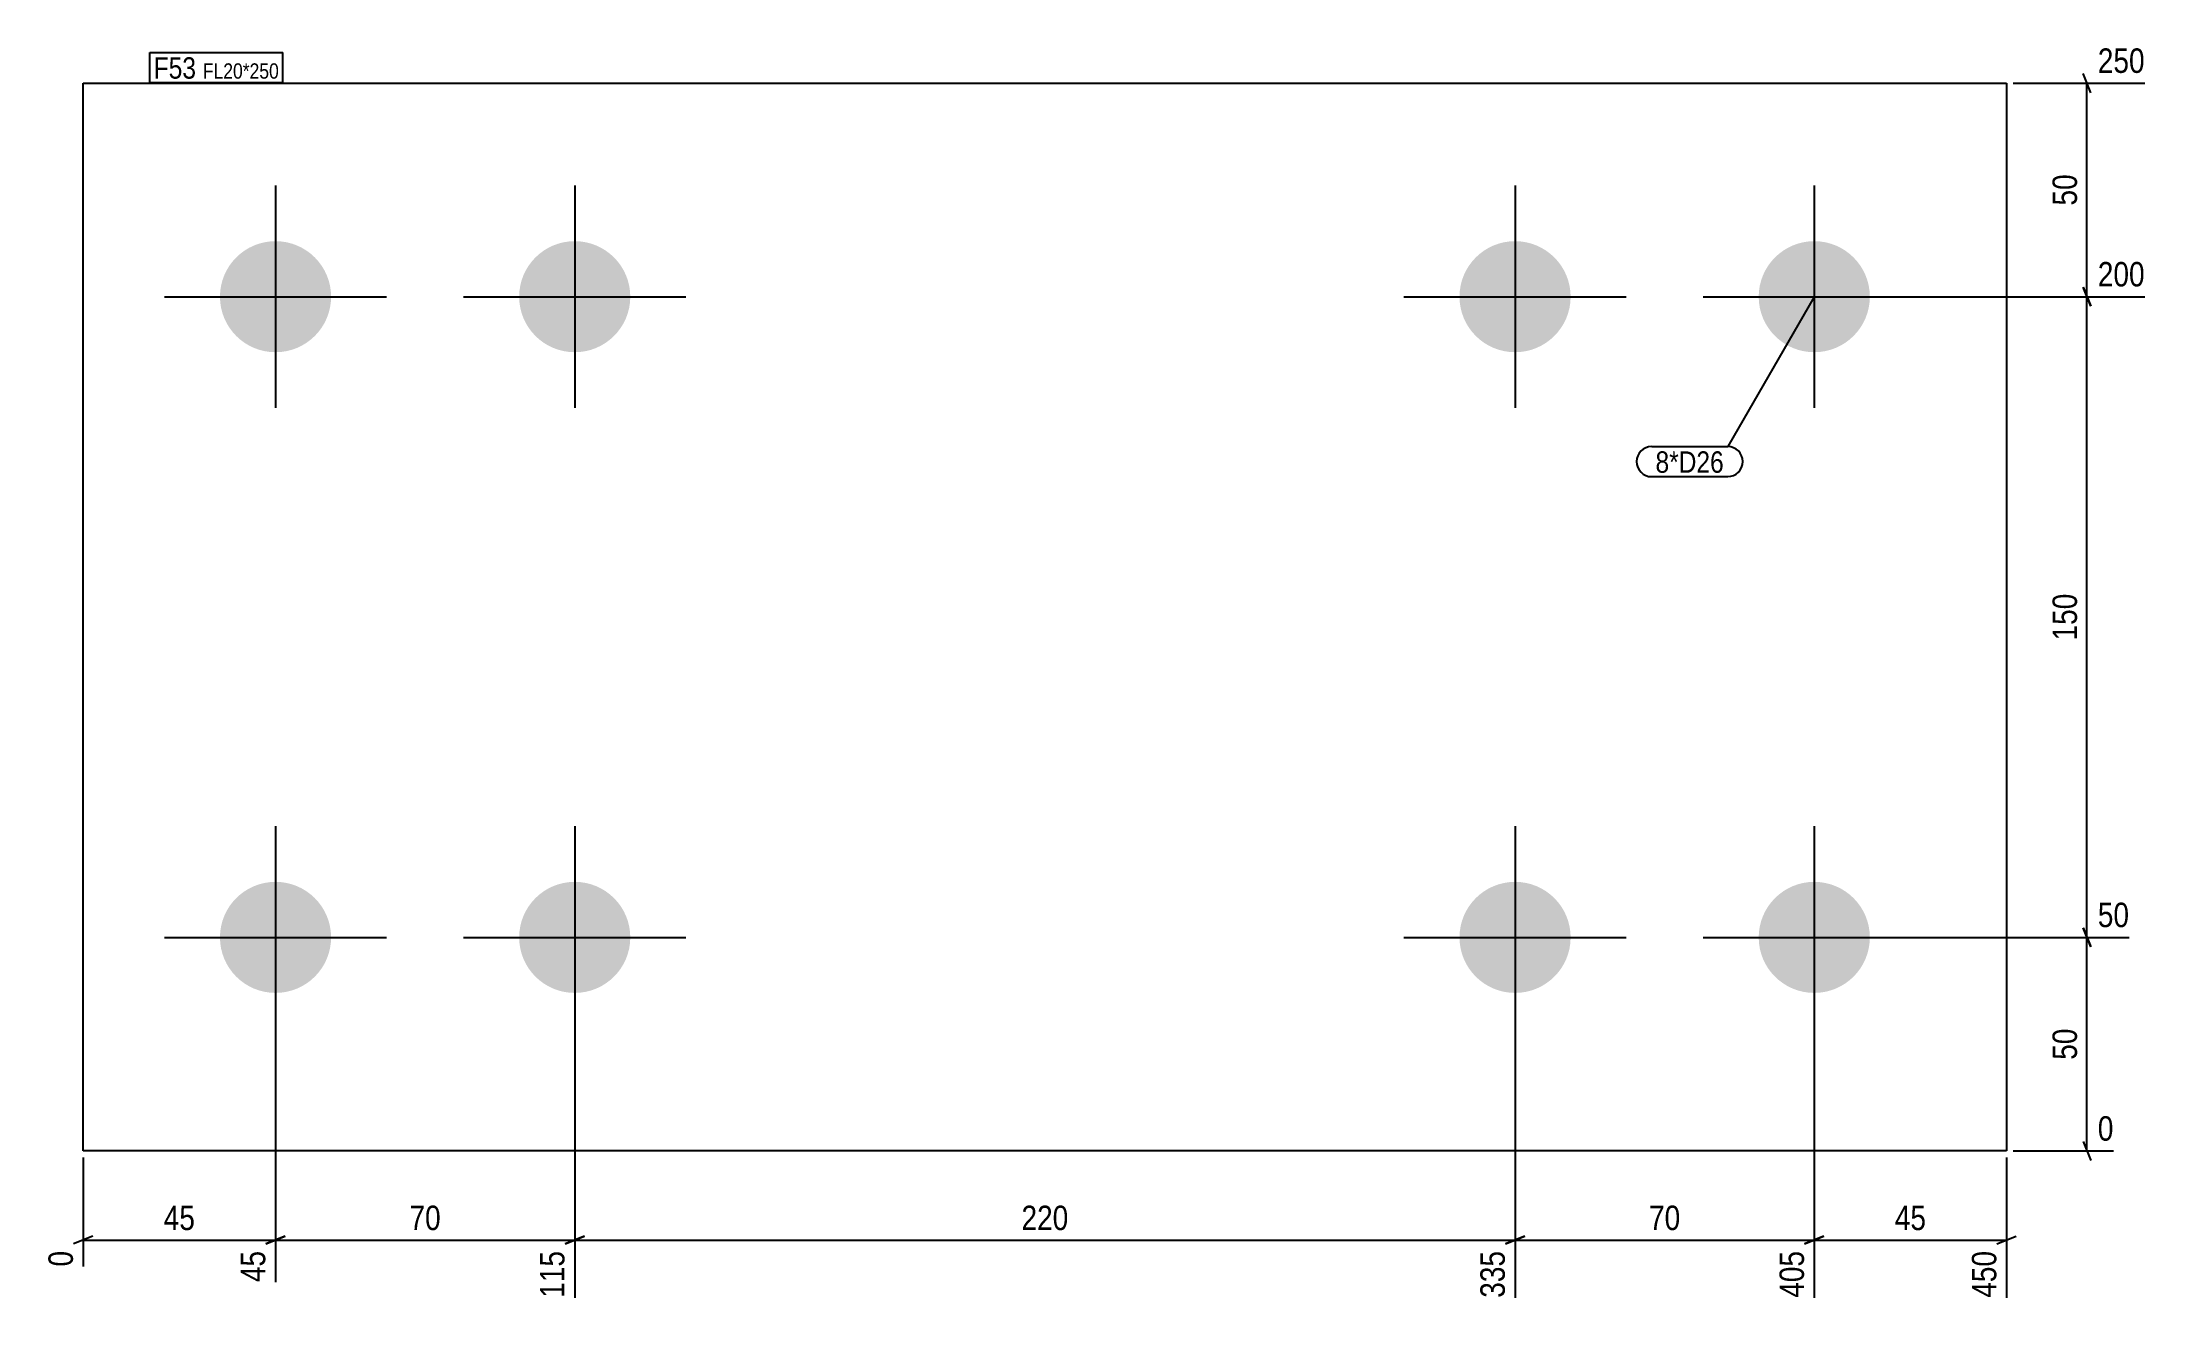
# Model space of a CAD drawing. Header units: millimetres. Extents: x 3 to 496, y 3 to 298.
import ezdxf

# ---------------------------------------------------------------- set-up
doc = ezdxf.new("R2010")
doc.units = ezdxf.units.MM
for name, color, linetype in [('MÅLSÆTNING', 7, 'Continuous'), ('STÅL', 7, 'Continuous'), ('TEKST', 7, 'Continuous')]:
    doc.layers.add(name, color=color, linetype=linetype)
doc.styles.add('Arial Narrow', font='ARIALN.TTF', dxfattribs={"height": 0.2})

msp = doc.modelspace()

# ---------------------------------------------------------------- hatches: boundary and pattern name
at = {"layer": 'STÅL', "linetype": 'Continuous'}
for points in [[(57.9, 251.87, -1), (57.9, 225.87, -1)], [(127.9, 251.87, -1), (127.9, 225.87, -1)], [(347.9, 251.87, -1), (347.9, 225.87, -1)], [(417.9, 251.87, -1), (417.9, 225.87, -1)], [(57.9, 101.87, -1), (57.9, 75.87, -1)], [(127.9, 101.87, -1), (127.9, 75.87, -1)], [(347.9, 101.87, -1), (347.9, 75.87, -1)], [(417.9, 101.87, -1), (417.9, 75.87, -1)]]:
    msp.add_hatch(color=3, dxfattribs=at).paths.add_polyline_path(points)

# ---------------------------------------------------------------- linework, layer by layer
at = {"layer": 'MÅLSÆTNING', "color": 7, "linetype": 'Continuous'}
for p, q in [((482.59, 286.62), (480.79, 291.12)), ((464.4, 288.87), (495.21, 288.87)), ((481.69, 238.87), (481.69, 288.87)), ((419.4, 238.87), (495.21, 238.87)), ((419.4, 238.87), (495.21, 238.87)), ((480.79, 241.12), (482.59, 236.62)), ((482.59, 236.62), (480.79, 241.12)), ((419.4, 88.87), (491.56, 88.87)), ((482.59, 86.62), (480.79, 91.12)), ((481.69, 38.87), (481.69, 88.87)), ((57.9, 87.37), (57.9, 8.16)), ((127.9, 87.37), (127.9, 4.5)), ((127.9, 87.37), (127.9, 4.5)), ((347.9, 87.37), (347.9, 4.5)), ((417.9, 87.37), (417.9, 4.5)), ((417.9, 87.37), (417.9, 4.5)), ((480.79, 41.12), (482.59, 36.62)), ((12.9, 37.37), (12.9, 11.81)), ((462.9, 37.37), (462.9, 4.5)), ((464.4, 38.87), (487.9, 38.87)), ((15.15, 18.92), (10.65, 17.12)), ((12.9, 18.02), (57.9, 18.02)), ((55.65, 17.12), (60.15, 18.92)), ((130.15, 18.92), (125.65, 17.12)), ((125.65, 17.12), (130.15, 18.92)), ((127.9, 18.02), (347.9, 18.02)), ((345.65, 17.12), (350.15, 18.92)), ((420.15, 18.92), (415.65, 17.12)), ((415.65, 17.12), (420.15, 18.92)), ((417.9, 18.02), (462.9, 18.02)), ((460.65, 17.12), (465.15, 18.92))]:
    msp.add_line(p, q, dxfattribs=at)
at = {"layer": 'STÅL', "color": 2, "linetype": 'Continuous'}
for p, q in [((12.9, 38.87), (12.9, 288.87)), ((12.9, 288.87), (462.9, 288.87)), ((462.9, 288.87), (462.9, 38.87)), ((462.9, 38.87), (12.9, 38.87))]:
    msp.add_line(p, q, dxfattribs=at)
at = {"layer": 'STÅL', "color": 3, "linetype": 'Continuous'}
for p, q in [((57.9, 264.87), (57.9, 212.87)), ((127.9, 264.87), (127.9, 212.87)), ((347.9, 264.87), (347.9, 212.87)), ((417.9, 264.87), (417.9, 212.87)), ((31.9, 238.87), (83.9, 238.87)), ((101.9, 238.87), (153.9, 238.87)), ((321.9, 238.87), (373.9, 238.87)), ((391.9, 238.87), (443.9, 238.87)), ((57.9, 114.87), (57.9, 62.87)), ((127.9, 114.87), (127.9, 62.87)), ((347.9, 114.87), (347.9, 62.87)), ((417.9, 114.87), (417.9, 62.87)), ((31.9, 88.87), (83.9, 88.87)), ((101.9, 88.87), (153.9, 88.87)), ((321.9, 88.87), (373.9, 88.87)), ((391.9, 88.87), (443.9, 88.87))]:
    msp.add_line(p, q, dxfattribs=at)

# ---------------------------------------------------------------- wipeouts: each hides what was drawn before it
at = {"color": 0}
msp.add_wipeout([(396.75, 197.65), (396.75, 202.9), (380.76, 202.9), (380.76, 197.65)], dxfattribs=at).dxf.layer = 'TEKST'

# ---------------------------------------------------------------- next in the draw order: wipeouts: each hides what was drawn before it
at = {"color": 0, "linetype": 'Continuous'}
for points in [[(496.41, 290.07), (496.41, 298.47), (483.04, 298.47), (483.04, 290.07)], [(492.76, 90.07), (492.76, 98.47), (483.04, 98.47), (483.04, 90.07)], [(489.1, 40.07), (489.1, 48.47), (483.04, 48.47), (483.04, 40.07)], [(11.7, 16.67), (3.3, 16.67), (3.3, 10.61), (11.7, 10.61)], [(56.7, 16.67), (48.3, 16.67), (48.3, 6.96), (56.7, 6.96)], [(346.7, 16.67), (338.3, 16.67), (338.3, 3.3), (346.7, 3.3)], [(461.7, 16.67), (453.3, 16.67), (453.3, 3.3), (461.7, 3.3)]]:
    msp.add_wipeout(points, dxfattribs=at).dxf.layer = 'MÅLSÆTNING'
at = {"color": 0}
for points, layer in [([(480.57, 268.73), (472.17, 268.73), (472.17, 259.02), (480.57, 259.02)], 'MÅLSÆTNING'), ([(480.57, 68.73), (472.17, 68.73), (472.17, 59.02), (480.57, 59.02)], 'MÅLSÆTNING'), ([(40.26, 19.14), (40.26, 27.54), (30.54, 27.54), (30.54, 19.14)], 'MÅLSÆTNING'), ([(244.58, 19.14), (244.58, 27.54), (231.22, 27.54), (231.22, 19.14)], 'MÅLSÆTNING'), ([(445.26, 19.14), (445.26, 27.54), (435.54, 27.54), (435.54, 19.14)], 'MÅLSÆTNING'), ([(39.31, 289.92), (39.31, 295.17), (29.4, 295.17), (29.4, 289.92)], 'TEKST'), ([(396.75, 197.65), (396.75, 202.9), (380.76, 202.9), (380.76, 197.65)], 'TEKST')]:
    msp.add_wipeout(points, dxfattribs=at).dxf.layer = layer

# ---------------------------------------------------------------- next in the draw order: linework, layer by layer
at = {"layer": 'MÅLSÆTNING', "color": 7, "linetype": 'Continuous'}
for p, q in [((481.69, 88.87), (481.69, 238.87)), ((419.4, 88.87), (491.56, 88.87)), ((480.79, 91.12), (482.59, 86.62)), ((57.9, 87.37), (57.9, 8.16)), ((347.9, 87.37), (347.9, 4.5)), ((60.15, 18.92), (55.65, 17.12)), ((57.9, 18.02), (127.9, 18.02)), ((350.15, 18.92), (345.65, 17.12)), ((347.9, 18.02), (417.9, 18.02))]:
    msp.add_line(p, q, dxfattribs=at)
at = {"layer": 'TEKST', "color": 7, "linetype": 'Continuous'}
for p, q in [((417.9, 238.87), (397.65, 203.8)), ((379.86, 203.8), (397.65, 203.8)), ((379.86, 196.75), (397.65, 196.75))]:
    msp.add_line(p, q, dxfattribs=at)
for centre, radius, start, end in [((379.86, 200.27), 3.53, 90, 270), ((397.65, 200.27), 3.52, 270, 90)]:
    msp.add_arc(centre, radius, start, end, dxfattribs=at)

# ---------------------------------------------------------------- next in the draw order: texts
at = {"layer": 'MÅLSÆTNING', "color": 3, "linetype": 'Continuous', "style": 'Arial Narrow'}
for s, height, p in [('250', 5.727, (484.24, 291.27)), ('50', 5.727, (484.24, 91.27)), ('0', 5.73, (484.24, 41.27))]:
    msp.add_text(s, height=height, dxfattribs=at).set_placement(p)
at = {"layer": 'MÅLSÆTNING', "color": 3, "style": 'Arial Narrow'}
for p in [(479.37, 260.22), (479.37, 60.22)]:
    msp.add_text('50', height=5.727, rotation=90.0002, dxfattribs=at).set_placement(p)
for s, p in [('45', (31.74, 20.34)), ('220', (232.42, 20.34)), ('45', (436.74, 20.34))]:
    msp.add_text(s, height=5.727, dxfattribs=at).set_placement(p)
at = {"layer": 'MÅLSÆTNING', "color": 3, "linetype": 'Continuous', "style": 'Arial Narrow'}
for s, height, p in [('0', 5.73, (10.5, 11.81)), ('45', 5.727, (55.5, 8.16)), ('335', 5.727, (345.5, 4.5)), ('450', 5.727, (460.5, 4.5))]:
    msp.add_text(s, height=height, rotation=90.0002, dxfattribs=at).set_placement(p)
at = {"layer": 'TEKST', "color": 3, "style": 'Arial Narrow'}
msp.add_text('8*D26', height=5.011, dxfattribs=at).set_placement((380.76, 197.65))

# ---------------------------------------------------------------- next in the draw order: wipeouts: each hides what was drawn before it
at = {"color": 0}
msp.add_wipeout([(39.31, 289.92), (39.31, 295.17), (29.4, 295.17), (29.4, 289.92)], dxfattribs=at).dxf.layer = 'TEKST'

# ---------------------------------------------------------------- next in the draw order: linework, layer by layer
at = {"layer": 'TEKST', "color": 7, "linetype": 'Continuous'}
msp.add_line((28.5, 289.02), (28.5, 296.07), dxfattribs=at)

# ---------------------------------------------------------------- next in the draw order: wipeouts: each hides what was drawn before it
at = {"color": 0, "linetype": 'Continuous'}
for points in [[(496.41, 240.07), (496.41, 248.47), (483.04, 248.47), (483.04, 240.07)], [(126.7, 16.67), (118.3, 16.67), (118.3, 3.3), (126.7, 3.3)], [(416.7, 16.67), (408.3, 16.67), (408.3, 3.3), (416.7, 3.3)]]:
    msp.add_wipeout(points, dxfattribs=at).dxf.layer = 'MÅLSÆTNING'
at = {"color": 0}
for points, layer in [([(480.57, 170.56), (472.17, 170.56), (472.17, 157.19), (480.57, 157.19)], 'MÅLSÆTNING'), ([(97.76, 19.14), (97.76, 27.54), (88.04, 27.54), (88.04, 19.14)], 'MÅLSÆTNING'), ([(387.76, 19.14), (387.76, 27.54), (378.04, 27.54), (378.04, 19.14)], 'MÅLSÆTNING'), ([(58.7, 289.92), (58.7, 293.67), (40.89, 293.67), (40.89, 289.92)], 'TEKST')]:
    msp.add_wipeout(points, dxfattribs=at).dxf.layer = layer

# ---------------------------------------------------------------- next in the draw order: texts
at = {"layer": 'MÅLSÆTNING', "color": 3, "linetype": 'Continuous', "style": 'Arial Narrow'}
msp.add_text('200', height=5.727, dxfattribs=at).set_placement((484.24, 241.27))
at = {"layer": 'MÅLSÆTNING', "color": 3, "style": 'Arial Narrow'}
msp.add_text('150', height=5.727, rotation=90.0002, dxfattribs=at).set_placement((479.37, 158.39))
for p in [(89.24, 20.34), (379.24, 20.34)]:
    msp.add_text('70', height=5.727, dxfattribs=at).set_placement(p)
at = {"layer": 'MÅLSÆTNING', "color": 3, "linetype": 'Continuous', "style": 'Arial Narrow'}
for s, p in [('115', (125.5, 4.5)), ('405', (415.5, 4.5))]:
    msp.add_text(s, height=5.727, rotation=90.0002, dxfattribs=at).set_placement(p)

# ---------------------------------------------------------------- next in the draw order: wipeouts: each hides what was drawn before it
at = {"color": 0}
msp.add_wipeout([(58.7, 289.92), (58.7, 293.67), (40.89, 293.67), (40.89, 289.92)], dxfattribs=at).dxf.layer = 'TEKST'

# ---------------------------------------------------------------- next in the draw order: linework, layer by layer
at = {"layer": 'TEKST', "color": 7, "linetype": 'Continuous'}
for p, q in [((28.5, 296.07), (59.6, 296.07)), ((59.6, 289.02), (59.6, 296.07)), ((28.5, 289.02), (59.6, 289.02))]:
    msp.add_line(p, q, dxfattribs=at)

# ---------------------------------------------------------------- next in the draw order: texts
at = {"layer": 'TEKST', "color": 3, "style": 'Arial Narrow'}
for s, height, p in [('F53', 5.011, (29.4, 289.92)), ('FL20*250', 3.579, (40.89, 289.92))]:
    msp.add_text(s, height=height, dxfattribs=at).set_placement(p)

doc.saveas('drawing.dxf')
